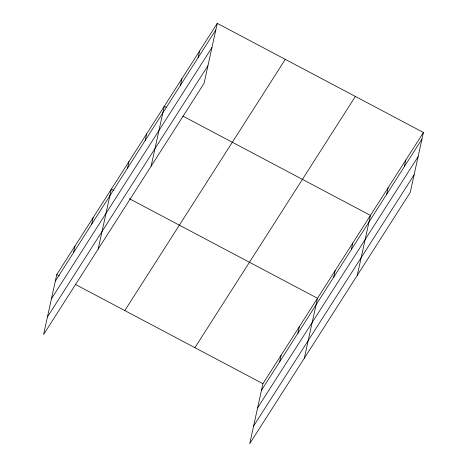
<?xml version="1.0" encoding="UTF-8"?>
<svg xmlns="http://www.w3.org/2000/svg" width="467" height="467" viewBox="0 0 467 467"><rect width="100%" height="100%" fill="white"/><g stroke="black" fill="none" stroke-linecap="round" stroke-linejoin="round"><path stroke-width="0.7" d="M217.26 23.35L56.77 274.561L43.583 334.524L204.079 83.313L217.26 23.35L423.417 132.476L410.23 192.439L249.74 443.65L262.921 383.687L423.417 132.476M73.512 252.67L74.959 246.091M91.701 224.201L93.149 217.616M98.152 249.115L111.339 189.147L113.901 190.507M127.544 168.097L128.991 161.518M145.196 140.462L146.644 133.883M151.115 166.211L164.296 106.248L166.223 107.27M180.507 85.198L181.955 78.614M198.16 57.564L199.607 50.985M279.663 361.797L281.111 355.218M297.853 333.327L299.3 326.742M304.309 358.242L317.49 298.273L129.306 198.662M333.695 277.223L335.143 270.644M351.353 249.588L352.801 243.009M357.267 275.337L370.454 215.375L182.912 116.102M386.658 194.325L388.106 187.74M404.311 166.69L405.759 160.111M55.322 281.14L215.812 29.929M51.446 298.757L211.942 47.546M47.459 316.906L207.949 65.695M124.8 310.573L285.29 59.362M194.891 347.676L355.387 96.465M261.473 390.266L421.97 139.055M257.603 407.884L418.093 156.673M253.61 426.032L414.106 174.827M56.77 274.561L59.338 275.921M75.38 284.409L262.921 383.687"/></g></svg>
